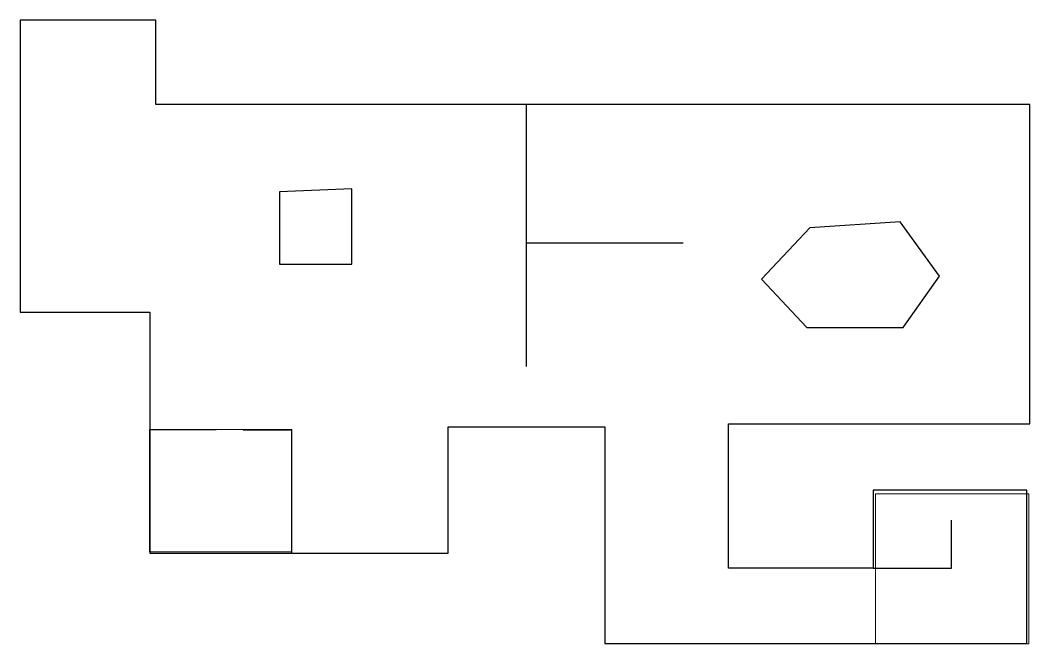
# Model space of a CAD drawing. Header units: millimetres. Extents: x 10 to 345, y 26 to 233.
import ezdxf

# ---------------------------------------------------------------- set-up
doc = ezdxf.new("R2010")
doc.units = ezdxf.units.MM
for name, color, linetype in [('CapaContorn', 7, 'CONTINUOUS'), ('CapaObstacles', 7, 'CONTINUOUS'), ('CapaParets', 7, 'CONTINUOUS')]:
    doc.layers.add(name, color=color, linetype=linetype)
doc.layers.add('CapaHabitacions', color=5, linetype='CONTINUOUS', lineweight=0)

msp = doc.modelspace()

# ---------------------------------------------------------------- linework, layer by layer
at = {"layer": 'CapaContorn'}
msp.add_lwpolyline([(53, 136), (53, 56), (152, 56), (152, 98), (204, 98), (204, 26), (344, 26), (344, 77), (293, 77), (293, 51), (245, 51), (245, 99), (345, 99), (345, 205), (55, 205), (55, 233), (10, 233), (10, 136), (53, 136)], dxfattribs=at)
at = {"layer": 'CapaHabitacions'}
for p, q in [((52.87, 97.09), (100.14, 97.09)), ((52.87, 56.43), (52.87, 97.09)), ((100.14, 97.09), (100.14, 56.43)), ((293.83, 75.74), (344.66, 75.74)), ((293.83, 25.93), (293.83, 75.74)), ((344.66, 75.74), (344.66, 25.93)), ((100.14, 56.43), (52.87, 56.43)), ((344.66, 25.93), (293.83, 25.93))]:
    msp.add_line(p, q, dxfattribs=at)
at = {"layer": 'CapaObstacles'}
for points in [[(96, 176), (96, 152), (120, 152), (120, 177), (96, 176)], [(272, 164), (256, 147), (271, 131), (303, 131), (315, 148), (302, 166), (272, 164)]]:
    msp.add_lwpolyline(points, dxfattribs=at)
at = {"layer": 'CapaParets'}
for p, q in [((178, 118), (178, 205)), ((230, 159), (178, 159)), ((75, 97), (53, 97)), ((84, 97), (100, 97)), ((100, 97), (100, 56)), ((319, 51), (319, 67)), ((293, 51), (319, 51))]:
    msp.add_line(p, q, dxfattribs=at)

doc.saveas('drawing.dxf')
